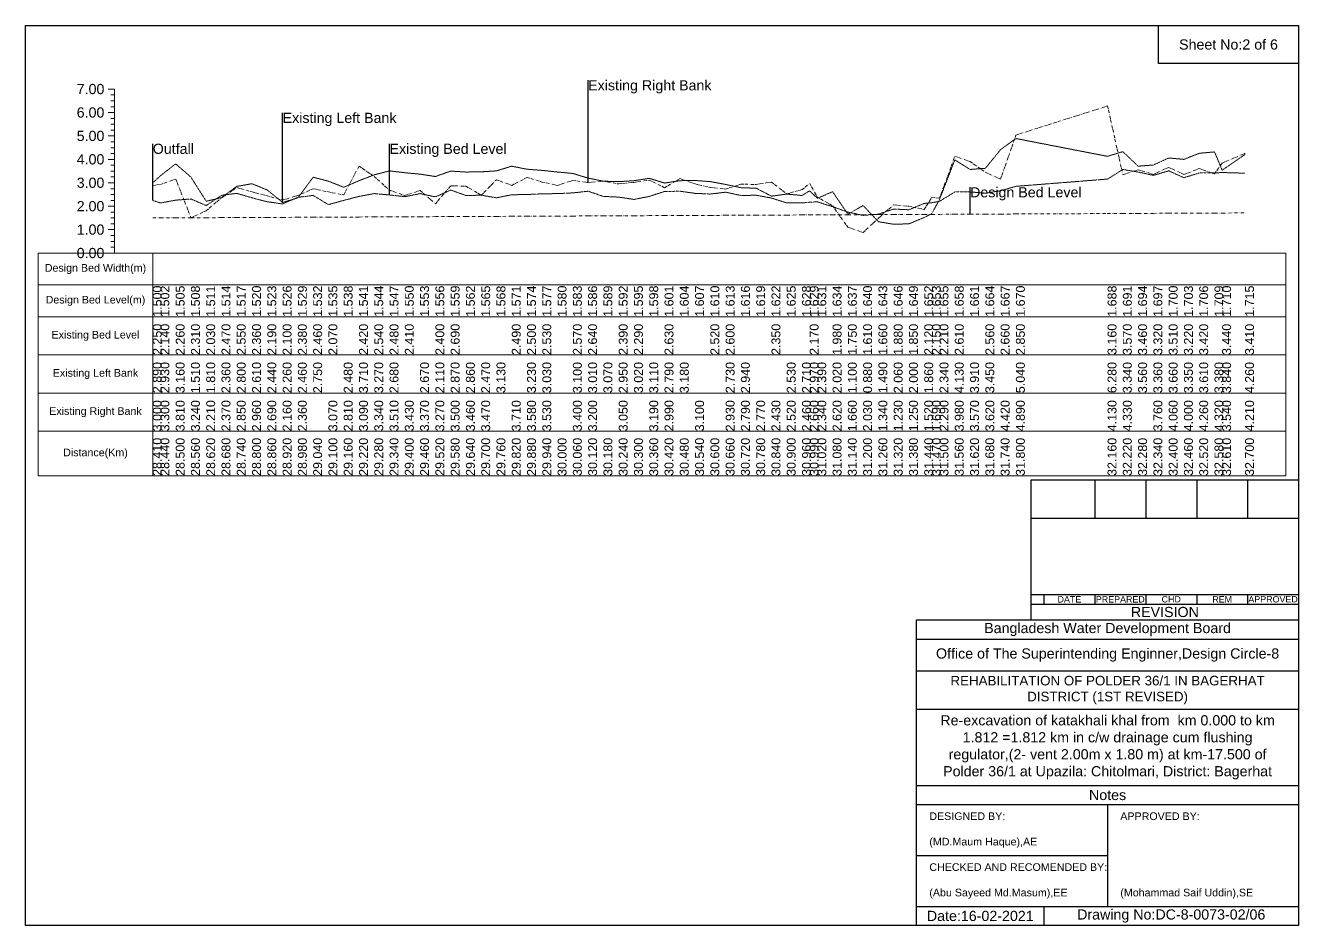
# Model space of a CAD drawing. Header units: inches. Extents: x 100000 to 145000, y -3535 to 0.
# Drawn here: x 100000 to 105000, y -3535 to 0 of the extents above; entities that cross this region are included whole.
import ezdxf

# ---------------------------------------------------------------- set-up
doc = ezdxf.new("R2010")
doc.units = ezdxf.units.IN
doc.header["$MEASUREMENT"] = 0
for name, pattern in [('ACAD_ISO14W100', [24, 12, -3, 0, -3, 0, -3, 0, -3]), ('ACAD_ISO15W100', [39, 12, -3, 12, -3, 0, -3, 0, -3, 0, -3]), ('DASHDOT2', [0.5, 0.25, -0.125, 0, -0.125]), ('DASHED2', [0.375, 0.25, -0.125])]:
    doc.linetypes.add(name, pattern=pattern)
for name, color, linetype, lineweight in [('Design Bed Level Long Section', 7, 'ACAD_ISO14W100', 9), ('Existing Bed Level for Long Section', 7, 'DASHDOT2', 9), ('Existing Left Bank of Long section', 7, 'DASHED2', 9), ('Existing Right Bank of Long Section', 7, 'ACAD_ISO15W100', 9), ('Long Section Border', 7, 'Continuous', 9), ('Long Section Labels', 7, 'Continuous', 9)]:
    doc.layers.add(name, color=color, linetype=linetype, lineweight=lineweight)
doc.styles.get("Standard").update_dxf_attribs({"font": 'arial.ttf'})
doc.dimstyles.get("Standard").update_dxf_attribs({"dimtxt": 0.18, "dimasz": 0.18, "dimexe": 0.18, "dimexo": 0.0625, "dimgap": 0.09, "dimtad": 0, "dimtih": 1, "dimtoh": 1, "dimdec": 4, "dimzin": 0, "dimdsep": 46, "dimtxsty": 'Standard', "dimcen": 0.09, "dimadec": 0, "dimazin": 0, "dimtfac": 1, "dimtdec": 4, "dimtofl": 0, "dimtmove": 0, "dimatfit": 3, "dimfxl": 1, "dimtolj": 1, "dimtzin": 0, "dimarcsym": 0})

msp = doc.modelspace()

# ---------------------------------------------------------------- linework, layer by layer
for points in [[(100000, 0), (105000, 0), (105000, -3535), (100000, -3535)], [(104450, 0), (105000, 0), (105000, -150), (104450, -150)]]:
    msp.add_lwpolyline(points, close=True)
for points in [[(103950, -2335), (103950, -1785), (105000, -1785)], [(104000, -1785), (104000, -1785)], [(104200, -1785), (104200, -1935)], [(104400, -1785), (104400, -1935)], [(104600, -1785), (104600, -1935)], [(104800, -1785), (104800, -1935)], [(103950, -1935), (105000, -1935)], [(103950, -2235), (105000, -2235)], [(104000, -2235), (104000, -2272.5)], [(104200, -2235), (104200, -2272.5)], [(104400, -2235), (104400, -2272.5)], [(104600, -2235), (104600, -2272.5)], [(104800, -2235), (104800, -2272.5)], [(103950, -2272.5), (105000, -2272.5)], [(103500, -3535), (103500, -2335), (105000, -2335)], [(103500, -2410), (105000, -2410)], [(103500, -2535), (105000, -2535)], [(103500, -2685), (105000, -2685)], [(103500, -2985), (105000, -2985)], [(103500, -3060), (105000, -3060)], [(104250, -3060), (104250, -3460)], [(103500, -3260), (104250, -3260)], [(103500, -3460), (105000, -3460)], [(104000, -3460), (104000, -3535)]]:
    msp.add_lwpolyline(points)
at = {"layer": 'Design Bed Level Long Section'}
msp.add_lwpolyline([(100500, -756), (100530, -755.9), (100590, -755.6), (100650, -755.3), (100710, -755), (100770, -754.8), (100830, -754.5), (100890, -754.2), (100950, -753.9), (101010, -753.7), (101070, -753.4), (101130, -753.1), (101190, -752.8), (101250, -752.5), (101310, -752.3), (101370, -752), (101430, -751.7), (101490, -751.4), (101550, -751.2), (101610, -750.9), (101670, -750.6), (101730, -750.3), (101790, -750.1), (101850, -749.8), (101910, -749.5), (101970, -749.2), (102030, -749), (102090, -748.7), (102150, -748.4), (102210, -748.1), (102270, -747.9), (102330, -747.6), (102390, -747.3), (102450, -747), (102510, -746.8), (102570, -746.5), (102630, -746.2), (102690, -745.9), (102750, -745.6), (102810, -745.4), (102870, -745.1), (102930, -744.8), (102990, -744.5), (103050, -744.3), (103080, -744.1), (103110, -744), (103170, -743.7), (103230, -743.4), (103290, -743.2), (103350, -742.9), (103410, -742.6), (103470, -742.3), (103530, -742.1), (103560, -741.9), (103590, -741.8), (103650, -741.5), (103710, -741.2), (103770, -741), (103830, -740.7), (103890, -740.4), (104250, -738.8), (104310, -738.5), (104370, -738.2), (104430, -737.9), (104490, -737.6), (104550, -737.4), (104610, -737.1), (104670, -736.8), (104700, -736.7), (104790, -736.3)], dxfattribs=at)
at = {"layer": 'Existing Bed Level for Long Section'}
msp.add_lwpolyline([(100500, -687), (100530, -697.1), (100590, -686.1), (100650, -681.5), (100710, -707.2), (100770, -666.8), (100830, -659.4), (100890, -676.9), (100950, -692.5), (101010, -700.8), (101070, -675), (101130, -667.7), (101190, -703.6), (101250, -687), (101310, -671.4), (101370, -660.3), (101430, -665.8), (101490, -672.3), (101550, -660.3), (101610, -673.2), (101670, -646.5), (101730, -667.7), (101790, -666.8), (101850, -676.9), (101910, -664.9), (101970, -664), (102030, -661.2), (102090, -660.3), (102150, -657.6), (102210, -651.1), (102270, -671.4), (102330, -674.1), (102390, -683.3), (102450, -671.4), (102510, -652), (102570, -651.1), (102630, -659.4), (102690, -662.2), (102750, -654.8), (102810, -667.7), (102870, -666.8), (102930, -677.8), (102990, -697.1), (103050, -697.1), (103080, -694.4), (103110, -692.5), (103170, -711.8), (103230, -733), (103290, -745.9), (103350, -741.3), (103410, -721), (103470, -723.8), (103530, -699), (103560, -696.2), (103590, -690.7), (103650, -653.9), (103710, -653.9), (103770, -658.5), (103830, -649.3), (103890, -631.8), (104250, -603.3), (104310, -565.6), (104370, -575.7), (104430, -588.6), (104490, -571.1), (104550, -597.8), (104610, -579.4), (104670, -579.4), (104700, -577.5), (104790, -580.3)], dxfattribs=at)
at = {"layer": 'Existing Left Bank of Long section'}
msp.add_lwpolyline([(100500, -618), (100530, -590.4), (100590, -543.5), (100650, -595.9), (100710, -690.7), (100770, -676), (100830, -631.8), (100890, -621.7), (100950, -646.5), (101010, -695.3), (101070, -676.9), (101130, -595.9), (101190, -611.6), (101250, -635.5), (101310, -609.7), (101370, -586.7), (101430, -571.1), (101490, -578.4), (101550, -584), (101610, -593.2), (101670, -572), (101730, -575.7), (101790, -574.8), (101850, -571.1), (101910, -552.7), (101970, -564.6), (102030, -569.2), (102090, -575.7), (102150, -581.2), (102210, -599.6), (102270, -611.6), (102330, -613.4), (102390, -609.7), (102450, -600.5), (102510, -618.9), (102570, -609.7), (102630, -608.8), (102690, -613.4), (102750, -624.4), (102810, -637.3), (102870, -639.2), (102930, -670.4), (102990, -662.2), (103050, -667.7), (103080, -649.3), (103110, -678.7), (103170, -653), (103230, -741.3), (103290, -707.2), (103350, -770.7), (103410, -780.8), (103470, -779), (103530, -754.2), (103560, -738.5), (103590, -683.3), (103650, -527.8), (103710, -565.6), (103770, -561), (103830, -487.4), (103890, -444.1), (104250, -514), (104310, -495.6), (104370, -552.7), (104430, -548.1), (104490, -520.5), (104550, -526), (104610, -502.1), (104670, -496.6), (104700, -568.3), (104790, -506.7)], dxfattribs=at)
at = {"layer": 'Existing Right Bank of Long Section'}
msp.add_lwpolyline([(100500, -628.1), (100530, -624.4), (100590, -603.3), (100650, -755.1), (100710, -727.5), (100770, -676.9), (100830, -636.4), (100890, -653.9), (100950, -669.5), (101010, -686.1), (101070, -667.7), (101130, -641), (101190, -653.9), (101250, -665.8), (101310, -552.7), (101370, -593.2), (101430, -647.4), (101490, -667.7), (101550, -648.4), (101610, -699.9), (101670, -630), (101730, -630.9), (101790, -666.8), (101850, -606), (101910, -628.1), (101970, -596.8), (102030, -615.2), (102090, -628.1), (102150, -608.8), (102210, -617.1), (102270, -611.6), (102330, -622.6), (102390, -616.2), (102450, -607.9), (102510, -637.3), (102570, -601.4), (102630, -622.6), (102690, -636.4), (102750, -642.8), (102810, -623.5), (102870, -624.4), (102930, -615.2), (102990, -661.2), (103050, -644.7), (103080, -620.8), (103110, -674.1), (103170, -708.2), (103230, -792.8), (103290, -813), (103350, -756.9), (103410, -704.5), (103470, -710), (103530, -722.9), (103560, -674.1), (103590, -678.7), (103650, -514), (103710, -534.3), (103770, -576.6), (103830, -603.3), (103890, -430.3), (104250, -316.2), (104310, -586.7), (104370, -566.5), (104430, -584.9), (104490, -557.3), (104550, -585.8), (104610, -561.9), (104670, -583), (104700, -540.7), (104790, -502.1)], dxfattribs=at)
at = {"layer": 'Long Section Border'}
msp.add_lwpolyline([(100050, -894), (104950, -894), (104950, -1769), (100050, -1769)], close=True, dxfattribs=at)
for points in [[(100500, -894), (100500, -1769)], [(100050, -1019), (104950, -1019)], [(100050, -1144), (104950, -1144)], [(100050, -1294), (104950, -1294)], [(100050, -1444), (104950, -1444)], [(100050, -1594), (104950, -1594)]]:
    msp.add_lwpolyline(points, dxfattribs=at)
at = {"layer": 'Long Section Labels'}
for points in [[(100350, -250), (100325, -250)], [(100350, -894), (100350, -802), (100350, -710), (100350, -618), (100350, -526), (100350, -434), (100350, -342), (100350, -250)], [(100350, -273), (100335, -273)], [(100350, -296), (100335, -296)], [(100350, -342), (100325, -342)], [(100350, -319), (100335, -319)], [(100350, -365), (100335, -365)], [(100350, -388), (100335, -388)], [(100350, -434), (100325, -434)], [(100350, -411), (100335, -411)], [(100350, -457), (100335, -457)], [(100350, -480), (100335, -480)], [(100350, -526), (100325, -526)], [(100350, -503), (100335, -503)], [(100350, -549), (100335, -549)], [(100350, -572), (100335, -572)], [(100350, -595), (100335, -595)], [(100350, -618), (100325, -618)], [(100350, -641), (100335, -641)], [(100350, -664), (100335, -664)], [(100350, -687), (100335, -687)], [(100350, -710), (100325, -710)], [(100350, -733), (100335, -733)], [(100350, -756), (100335, -756)], [(100350, -779), (100335, -779)], [(100350, -802), (100325, -802)], [(100350, -825), (100335, -825)], [(100350, -848), (100335, -848)], [(100350, -894), (100325, -894)], [(100350, -871), (100335, -871)]]:
    msp.add_lwpolyline(points, dxfattribs=at)

# ---------------------------------------------------------------- texts
at = {"char_height": 40, "attachment_point": 5}
for s, insert in [('Sheet No:2 of 6', (104725, -75)), ('Bangladesh Water Development Board', (104250, -2372.5)), ('Office of The Superintending Enginner,Design Circle-8', (104250, -2472.5))]:
    msp.add_mtext(s, dxfattribs=dict(at, insert=insert))
for s, insert, char_height, width, attachment_point in [('DATE', (104100, -2253.8), 25, 200, 5), ('PREPARED', (104300, -2253.8), 25, 200, 5), ('CHD', (104500, -2253.8), 25, 200, 5), ('REM', (104700, -2253.8), 25, 200, 5), ('APPROVED', (104900, -2253.8), 25, 200, 5), ('REVISION ', (104475, -2303.8), 40, 1050, 5), ('REHABILITATION OF POLDER 36/1 IN BAGERHAT DISTRICT (1ST REVISED)', (104250, -2610), 37.5, 1400, 5), ('Re-excavation of katakhali khal from  km 0.000 to km 1.812 =1.812 km in c/w drainage cum flushing regulator,(2- vent 2.00m x 1.80 m) at km-17.500 of Polder 36/1 at Upazila: Chitolmari, District: Bagerhat ^J', (104250, -2835), 40, 1400, 5), ('Notes', (104250, -3022.5), 40, 1400, 5), ('DESIGNED BY:^J^J(MD.Maum Haque),AE', (103550, -3160), 30, 700, 4), ('APPROVED BY:^J^J^J^J^J^J(Mohammad Saif Uddin),SE', (104300, -3260), 30, 700, 4), ('CHECKED AND RECOMENDED BY:^J^J(Abu Sayeed Md.Masum),EE', (103550, -3360), 30, 700, 4), ('Date:16-02-2021', (103750, -3497.5), 40, 700, 5), ('Drawing No:DC-8-0073-02/06', (104500, -3497.5), 40, 1100, 5)]:
    msp.add_mtext(s, dxfattribs=dict(insert=insert, char_height=char_height, width=width, attachment_point=attachment_point))
at = {"layer": 'Long Section Border', "char_height": 30, "attachment_point": 5}
for s, insert in [('Design Bed Width(m)', (100275, -956.5)), ('Design Bed Level(m)', (100275, -1081.5)), ('Existing Bed Level', (100275, -1219)), ('Existing Left Bank', (100275, -1369)), ('Existing Right Bank', (100275, -1519)), ('Distance(Km)', (100275, -1681.5))]:
    msp.add_mtext(s, dxfattribs=dict(at, insert=insert))
at = {"layer": 'Long Section Labels', "char_height": 40}
for s, insert, attachment_point in [('7.00', (100310, -250), 6), ('Existing Right Bank', (102210, -215), 1), ('6.00', (100310, -342), 6), ('Existing Left Bank', (101010, -342.9), 1), ('5.00', (100310, -434), 6), ('Outfall', (100500, -464.4), 1), ('Existing Bed Level', (101430, -464.4), 1), ('4.00', (100310, -526), 6), ('3.00', (100310, -618), 6), ('Design Bed Level', (103710, -635.1), 1), ('2.00', (100310, -710), 6), ('1.00', (100310, -802), 6), ('0.00', (100310, -894), 6)]:
    msp.add_mtext(s, dxfattribs=dict(at, insert=insert, attachment_point=attachment_point))
at = {"layer": 'Long Section Labels', "char_height": 35, "attachment_point": 1, "rotation": 90}
for s, insert in [('1.500', (100500, -1144)), ('1.502', (100530, -1144)), ('1.505', (100590, -1144)), ('1.508', (100650, -1144)), ('1.511', (100710, -1144)), ('1.514', (100770, -1144)), ('1.517', (100830, -1144)), ('1.520', (100890, -1144)), ('1.523', (100950, -1144)), ('1.526', (101010, -1144)), ('1.529', (101070, -1144)), ('1.532', (101130, -1144)), ('1.535', (101190, -1144)), ('1.538', (101250, -1144)), ('1.541', (101310, -1144)), ('1.544', (101370, -1144)), ('1.547', (101430, -1144)), ('1.550', (101490, -1144)), ('1.553', (101550, -1144)), ('1.556', (101610, -1144)), ('1.559', (101670, -1144)), ('1.562', (101730, -1144)), ('1.565', (101790, -1144)), ('1.568', (101850, -1144)), ('1.571', (101910, -1144)), ('1.574', (101970, -1144)), ('1.577', (102030, -1144)), ('1.580', (102090, -1144)), ('1.583', (102150, -1144)), ('1.586', (102210, -1144)), ('1.589', (102270, -1144)), ('1.592', (102330, -1144)), ('1.595', (102390, -1144)), ('1.598', (102450, -1144)), ('1.601', (102510, -1144)), ('1.604', (102570, -1144)), ('1.607', (102630, -1144)), ('1.610', (102690, -1144)), ('1.613', (102750, -1144)), ('1.616', (102810, -1144)), ('1.619', (102870, -1144)), ('1.622', (102930, -1144)), ('1.625', (102990, -1144)), ('1.628', (103050, -1144)), ('1.629', (103080, -1144)), ('1.631', (103110, -1144)), ('1.634', (103170, -1144)), ('1.637', (103230, -1144)), ('1.640', (103290, -1144)), ('1.643', (103350, -1144)), ('1.646', (103410, -1144)), ('1.649', (103470, -1144)), ('1.652', (103530, -1144)), ('1.653', (103560, -1144)), ('1.655', (103590, -1144)), ('1.658', (103650, -1144)), ('1.661', (103710, -1144)), ('1.664', (103770, -1144)), ('1.667', (103830, -1144)), ('1.670', (103890, -1144)), ('1.688', (104250, -1144)), ('1.691', (104310, -1144)), ('1.694', (104370, -1144)), ('1.697', (104430, -1144)), ('1.700', (104490, -1144)), ('1.703', (104550, -1144)), ('1.706', (104610, -1144)), ('1.709', (104670, -1144)), ('1.710', (104700, -1144)), ('1.715', (104790, -1144)), ('2.250', (100500, -1294)), ('2.250', (100500, -1294)), ('2.140', (100530, -1294)), ('2.140', (100530, -1294)), ('2.140', (100530, -1294)), ('2.260', (100590, -1294)), ('2.310', (100650, -1294)), ('2.030', (100710, -1294)), ('2.470', (100770, -1294)), ('2.470', (100770, -1294)), ('2.470', (100770, -1294)), ('2.550', (100830, -1294)), ('2.550', (100830, -1294)), ('2.360', (100890, -1294)), ('2.360', (100890, -1294)), ('2.190', (100950, -1294)), ('2.190', (100950, -1294)), ('2.100', (101010, -1294)), ('2.380', (101070, -1294)), ('2.460', (101130, -1294)), ('2.460', (101130, -1294)), ('2.460', (101130, -1294)), ('2.070', (101190, -1294)), ('2.420', (101310, -1294)), ('2.420', (101310, -1294)), ('2.420', (101310, -1294)), ('2.540', (101370, -1294)), ('2.540', (101370, -1294)), ('2.540', (101370, -1294)), ('2.480', (101430, -1294)), ('2.410', (101490, -1294)), ('2.400', (101610, -1294)), ('2.690', (101670, -1294)), ('2.490', (101910, -1294)), ('2.500', (101970, -1294)), ('2.530', (102030, -1294)), ('2.570', (102150, -1294)), ('2.640', (102210, -1294)), ('2.640', (102210, -1294)), ('2.390', (102330, -1294)), ('2.290', (102390, -1294)), ('2.630', (102510, -1294)), ('2.520', (102690, -1294)), ('2.600', (102750, -1294)), ('2.350', (102930, -1294)), ('2.170', (103080, -1294)), ('1.980', (103170, -1294)), ('1.750', (103230, -1294)), ('1.610', (103290, -1294)), ('1.660', (103350, -1294)), ('1.880', (103410, -1294)), ('1.850', (103470, -1294)), ('2.120', (103530, -1294)), ('2.150', (103560, -1294)), ('2.210', (103590, -1294)), ('2.610', (103650, -1294)), ('2.610', (103650, -1294)), ('2.560', (103770, -1294)), ('2.660', (103830, -1294)), ('2.850', (103890, -1294)), ('3.160', (104250, -1294)), ('3.570', (104310, -1294)), ('3.460', (104370, -1294)), ('3.320', (104430, -1294)), ('3.510', (104490, -1294)), ('3.220', (104550, -1294)), ('3.420', (104610, -1294)), ('3.420', (104610, -1294)), ('3.440', (104700, -1294)), ('3.410', (104790, -1294)), ('2.890', (100500, -1444)), ('2.890', (100500, -1444)), ('2.890', (100500, -1444)), ('2.930', (100530, -1444)), ('2.930', (100530, -1444)), ('3.160', (100590, -1444)), ('3.160', (100590, -1444)), ('1.510', (100650, -1444)), ('1.810', (100710, -1444)), ('2.360', (100770, -1444)), ('2.800', (100830, -1444)), ('2.800', (100830, -1444)), ('2.610', (100890, -1444)), ('2.610', (100890, -1444)), ('2.440', (100950, -1444)), ('2.260', (101010, -1444)), ('2.460', (101070, -1444)), ('2.460', (101070, -1444)), ('2.750', (101130, -1444)), ('2.480', (101250, -1444)), ('3.710', (101310, -1444)), ('3.270', (101370, -1444)), ('2.680', (101430, -1444)), ('2.670', (101550, -1444)), ('2.110', (101610, -1444)), ('2.870', (101670, -1444)), ('2.860', (101730, -1444)), ('2.470', (101790, -1444)), ('3.130', (101850, -1444)), ('3.230', (101970, -1444)), ('3.030', (102030, -1444)), ('3.030', (102030, -1444)), ('3.100', (102150, -1444)), ('3.010', (102210, -1444)), ('3.070', (102270, -1444)), ('2.950', (102330, -1444)), ('2.950', (102330, -1444)), ('3.020', (102390, -1444)), ('3.110', (102450, -1444)), ('2.790', (102510, -1444)), ('3.180', (102570, -1444)), ('2.730', (102750, -1444)), ('2.940', (102810, -1444)), ('2.530', (102990, -1444)), ('2.710', (103050, -1444)), ('2.970', (103080, -1444)), ('2.390', (103110, -1444)), ('2.390', (103110, -1444)), ('2.020', (103170, -1444)), ('1.100', (103230, -1444)), ('0.880', (103290, -1444)), ('1.490', (103350, -1444)), ('2.060', (103410, -1444)), ('2.000', (103470, -1444)), ('1.860', (103530, -1444)), ('2.340', (103590, -1444)), ('4.130', (103650, -1444)), ('3.910', (103710, -1444)), ('3.450', (103770, -1444)), ('5.040', (103890, -1444)), ('6.280', (104250, -1444)), ('3.340', (104310, -1444)), ('3.560', (104370, -1444)), ('3.360', (104430, -1444)), ('3.660', (104490, -1444)), ('3.350', (104550, -1444)), ('3.610', (104610, -1444)), ('3.380', (104670, -1444)), ('3.840', (104700, -1444)), ('4.260', (104790, -1444)), ('3.000', (100500, -1594)), ('3.300', (100530, -1594)), ('3.810', (100590, -1594)), ('3.240', (100650, -1594)), ('3.240', (100650, -1594)), ('2.210', (100710, -1594)), ('2.370', (100770, -1594)), ('2.850', (100830, -1594)), ('2.960', (100890, -1594)), ('2.690', (100950, -1594)), ('2.160', (101010, -1594)), ('2.360', (101070, -1594)), ('3.070', (101190, -1594)), ('3.070', (101190, -1594)), ('2.810', (101250, -1594)), ('3.090', (101310, -1594)), ('3.090', (101310, -1594)), ('3.090', (101310, -1594)), ('3.340', (101370, -1594)), ('3.510', (101430, -1594)), ('3.510', (101430, -1594)), ('3.430', (101490, -1594)), ('3.370', (101550, -1594)), ('3.270', (101610, -1594)), ('3.500', (101670, -1594)), ('3.460', (101730, -1594)), ('3.460', (101730, -1594)), ('3.470', (101790, -1594)), ('3.710', (101910, -1594)), ('3.710', (101910, -1594)), ('3.580', (101970, -1594)), ('3.530', (102030, -1594)), ('3.400', (102150, -1594)), ('3.200', (102210, -1594)), ('3.050', (102330, -1594)), ('3.050', (102330, -1594)), ('3.190', (102450, -1594)), ('2.990', (102510, -1594)), ('3.100', (102630, -1594)), ('2.930', (102750, -1594)), ('2.790', (102810, -1594)), ('2.770', (102870, -1594)), ('2.430', (102930, -1594)), ('2.520', (102990, -1594)), ('2.460', (103050, -1594)), ('2.660', (103080, -1594)), ('2.340', (103110, -1594)), ('2.620', (103170, -1594)), ('1.660', (103230, -1594)), ('2.030', (103290, -1594)), ('1.340', (103350, -1594)), ('1.230', (103410, -1594)), ('1.250', (103470, -1594)), ('1.520', (103530, -1594)), ('1.690', (103560, -1594)), ('2.290', (103590, -1594)), ('3.980', (103650, -1594)), ('3.570', (103710, -1594)), ('3.620', (103770, -1594)), ('4.420', (103830, -1594)), ('4.890', (103890, -1594)), ('4.130', (104250, -1594)), ('4.330', (104310, -1594)), ('3.760', (104430, -1594)), ('4.060', (104490, -1594)), ('4.000', (104550, -1594)), ('4.260', (104610, -1594)), ('4.320', (104670, -1594)), ('3.540', (104700, -1594)), ('4.210', (104790, -1594)), ('28.410', (100500, -1769)), ('28.440', (100530, -1769)), ('28.500', (100590, -1769)), ('28.560', (100650, -1769)), ('28.620', (100710, -1769)), ('28.680', (100770, -1769)), ('28.740', (100830, -1769)), ('28.800', (100890, -1769)), ('28.860', (100950, -1769)), ('28.920', (101010, -1769)), ('28.980', (101070, -1769)), ('29.040', (101130, -1769)), ('29.100', (101190, -1769)), ('29.160', (101250, -1769)), ('29.220', (101310, -1769)), ('29.280', (101370, -1769)), ('29.340', (101430, -1769)), ('29.400', (101490, -1769)), ('29.460', (101550, -1769)), ('29.520', (101610, -1769)), ('29.580', (101670, -1769)), ('29.640', (101730, -1769)), ('29.700', (101790, -1769)), ('29.760', (101850, -1769)), ('29.820', (101910, -1769)), ('29.880', (101970, -1769)), ('29.940', (102030, -1769)), ('30.000', (102090, -1769)), ('30.060', (102150, -1769)), ('30.120', (102210, -1769)), ('30.180', (102270, -1769)), ('30.240', (102330, -1769)), ('30.300', (102390, -1769)), ('30.360', (102450, -1769)), ('30.420', (102510, -1769)), ('30.480', (102570, -1769)), ('30.540', (102630, -1769)), ('30.600', (102690, -1769)), ('30.660', (102750, -1769)), ('30.720', (102810, -1769)), ('30.780', (102870, -1769)), ('30.840', (102930, -1769)), ('30.900', (102990, -1769)), ('30.960', (103050, -1769)), ('30.990', (103080, -1769)), ('31.020', (103110, -1769)), ('31.080', (103170, -1769)), ('31.140', (103230, -1769)), ('31.200', (103290, -1769)), ('31.260', (103350, -1769)), ('31.320', (103410, -1769)), ('31.380', (103470, -1769)), ('31.440', (103530, -1769)), ('31.470', (103560, -1769)), ('31.500', (103590, -1769)), ('31.560', (103650, -1769)), ('31.620', (103710, -1769)), ('31.680', (103770, -1769)), ('31.740', (103830, -1769)), ('31.800', (103890, -1769)), ('32.160', (104250, -1769)), ('32.220', (104310, -1769)), ('32.280', (104370, -1769)), ('32.340', (104430, -1769)), ('32.400', (104490, -1769)), ('32.460', (104550, -1769)), ('32.520', (104610, -1769)), ('32.580', (104670, -1769)), ('32.610', (104700, -1769)), ('32.700', (104790, -1769))]:
    msp.add_mtext(s, dxfattribs=dict(at, insert=insert))

# ---------------------------------------------------------------- leaders
at = {"layer": 'Long Section Labels', "annotation_type": 0, "has_hookline": 1, "hookline_direction": 0}
for points, text_width in [([(102210, -617.1), (102210, -215), (102209.9, -215)], 479.9), ([(101010, -695.3), (101010, -342.9), (101009.9, -342.9)], 442.6), ([(100500, -687), (100500, -464.4), (100499.9, -464.4)], 154.9), ([(101430, -665.8), (101430, -464.4), (101429.9, -464.4)], 451.4), ([(103710, -741.2), (103710, -635.1), (103709.9, -635.1)], 429.8)]:
    msp.add_leader(points, dimstyle='Standard', override={"dimasz": 18}, dxfattribs=dict(at, text_width=text_width))

doc.saveas('drawing.dxf')
